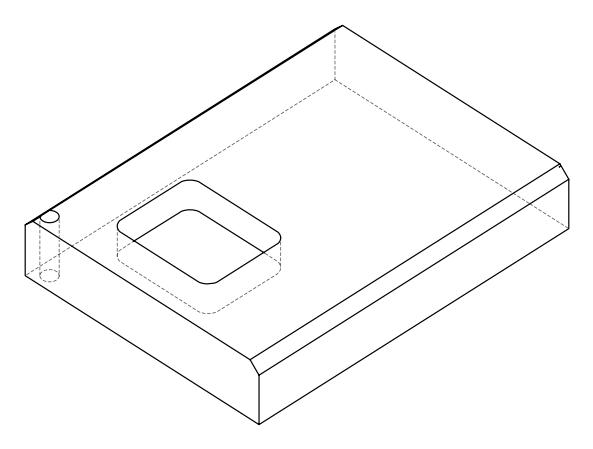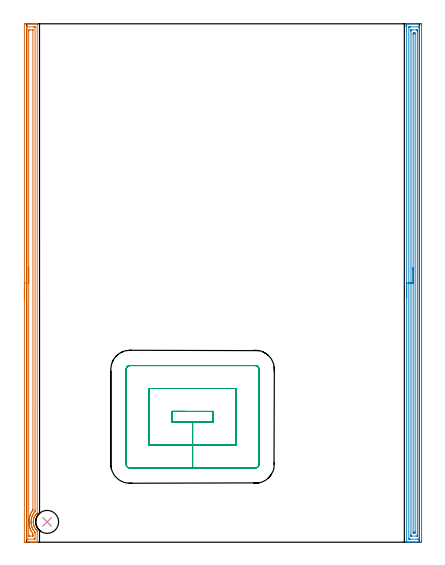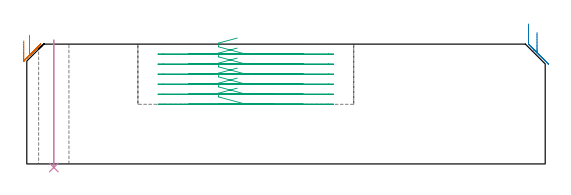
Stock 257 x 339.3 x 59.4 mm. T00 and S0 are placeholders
(PLAN: 4 operations, 2 tool changes, 27.6 min)
(1 AREA_MILL | FG_CHAMFER_SURFACE | UGT0205_001 | 8.41 min | 11978 mm3)
(2 AREA_MILL_1 | FG_CHAMFER_SURFACE_1 | UGT0205_001 | 11.07 min | 16295 mm3)
(3 MILL_RECTANGULAR_POCKET | POCKET_RECTANGULAR_STRAIGHT | UGT0201_136 | Follow Part, ap 5, ae 75% | 7.85 min | 273468 mm3)
(4 INDEXABLE_INSERT_DRILL_THROUGH_HOLE_FROM_SOLID | STEP1HOLE | NXT0302_001 | 0.25 min | 10434 mm3)
(TOOL UGT0205_001 | Chamfer Mill 20 x 3 x 45 deg. | D20 FL50 Z2)
(TOOL UGT0201_136 | Carbide End Mill 20.0 | D20 FL30 Z4)
(TOOL NXT0302_001 | Index. Insert Drill 15mm [880-D1500L20-05] | D15 PA176 FL75 Z2)
(OP 1 AREA_MILL)
G17 G21 G94 G90
T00 M6
G54
G17 G0 G90 X-1.5 Y159.65 S1061 M3
G43 Z69.4 H0
Z61.
G94 G1 Y159.688 Z60.128 F250.
Y159.802 Z59.264
Y159.991 Z58.412
Y160.253 Z57.58
Y160.587 Z56.774
Y160.99 Z56.
Y161.458 Z55.264
Y161.99 Z54.572
Y162.579 Z53.929
Y163.222 Z53.34
Y163.914 Z52.808
Y164.65 Z52.34
Y165.424 Z51.937
Y166.23 Z51.603
Y167.062 Z51.341
Y167.914 Z51.152
Y168.778 Z51.038
Y169.65 Z51.
X-1.499 Y338.669 Z51.001
X-1.494 Y339.288 Z51.003
X-1.492 Y339.293 Z51.006
X-0.875 Y339.3 Z51.622
X3.594 Z56.089
X5.014 Z57.51
X5.382 Z57.877
X6.116 Z58.616
X6.386 Z58.886
X6.828 Y339.297 Z59.32
X6.87 Y339.294 Z59.361
X6.897 Y339.29 Z59.388
X6.9 Y339.116 Z59.4
Y19.411
Y19.031 Z59.384
X6.762 Y18.891 Z59.259
X6.722 Y18.853 Z59.22
X6.46 Y18.6 Z58.957
X6.213 Y18.332 Z58.712
X5.977 Y18.054 Z58.476
X5.893 Y17.943 Z58.393
X5.715 Y17.706 Z58.214
X5.428 Y17.264 Z57.927
X5.336 Y17.107 Z57.836
X5.165 Y16.812 Z57.663
X5.122 Y16.728 Z57.618
X5.089 Y16.667 Z57.587
X4.991 Y16.45 Z57.49
X4.922 Y16.296 Z57.421
X4.772 Y15.919 Z57.27
X4.711 Y15.73 Z57.208
X4.627 Y15.473 Z57.126
X4.507 Y15.025 Z57.007
X4.419 Y14.579 Z56.915
X4.355 Y14.131 Z56.85
X4.349 Y14.045 Z56.842
X4.32 Y13.702 Z56.814
X4.319 Y13.684 Z56.813
X4.306 Y13.279 Z56.799
X4.305 Y13.219 Z56.8
X4.307 Y13.151 Z56.801
X4.309 Y13.022 Z56.807
X4.31 Y13.013
X4.315 Y12.943 Z56.811
X4.323 Y12.79 Z56.821
X4.367 Y12.368 Z56.866
X4.37 Y12.343 Z56.869
X4.384 Y12.257 Z56.881
X4.396 Y12.175 Z56.895
X4.442 Y11.895 Z56.937
X4.461 Y11.81 Z56.955
X4.482 Y11.704 Z56.981
X4.488 Y11.676 Z56.987
X4.523 Y11.515 Z57.021
X4.538 Y11.45 Z57.035
X4.563 Y11.362 Z57.059
X4.661 Y11.016 Z57.16
X4.665 Y11.001 Z57.164
X4.821 Y10.556 Z57.317
X4.857 Y10.468 Z57.352
X4.949 Y10.242 Z57.447
X5.089 Y9.933 Z57.587
X5.153 Y9.812 Z57.652
X5.233 Y9.662 Z57.731
X5.508 Y9.21 Z58.005
X5.794 Y8.783 Z58.291
X5.804 Y8.768 Z58.302
X5.888 Y8.654 Z58.387
X5.977 Y8.543 Z58.476
X6.06 Y8.448 Z58.56
X6.274 Y8.204 Z58.773
X6.583 Y7.874 Z59.082
X6.733 Y7.73 Z59.233
X6.898 Y7.571 Z59.388
X6.9 Y6.891 Z59.4
Y0.18
X6.904 Y0.01 Z59.396
X6.83 Y0.007 Z59.322
X6.386 Y0. Z58.886
X6.117 Z58.616
X5.382 Z57.877
X4.12 Z56.617
X3.594 Z56.089
X2.963 Z55.459
X-0.875 Z51.622
X-1.128 Y0.002 Z51.37
X-1.492 Y0.007 Z51.006
X-1.494 Y0.012 Z51.003
X-1.499 Y0.631 Z51.001
X-1.5 Y1.256 Z51.
Y169.65
X-0.086 Z52.414
X-0.085 Y336.984 Z52.415
X-0.083 Y337.089 Z52.417
X-0.079 Y337.288 Z52.421
X0.019 Y337.291 Z52.519
X0.494 Y337.299 Z52.994
X4.488 Y337.3 Z56.988
X4.963 Z57.463
X5.382 Y337.296 Z57.882
X5.441 Y337.294 Z57.941
X5.472 Y337.291 Z57.972
X5.479 Y337.193 Z57.979
X5.484 Y336.985 Z57.984
X5.485 Y336.88 Z57.985
X5.486 Y21.095 Z57.986
X5.484 Y20.305 Z57.984
X5.483 Y20.204 Z57.983
X5.479 Y20.099 Z57.979
X5.47 Y20.059 Z57.97
X5.448 Y20.032 Z57.948
X5.382 Y19.949 Z57.882
X5.137 Y19.655 Z57.637
X4.942 Y19.411 Z57.442
X4.747 Y19.152 Z57.247
X4.488 Y18.768 Z56.988
X4.389 Y18.615 Z56.889
X4.329 Y18.517 Z56.829
X4.062 Y18.049 Z56.562
X3.847 Y17.622 Z56.347
X3.798 Y17.52 Z56.298
X3.767 Y17.449 Z56.267
X3.594 Y17.031 Z56.094
X3.511 Y16.811 Z56.011
X3.483 Y16.728 Z55.983
X3.298 Y16.13 Z55.798
X3.219 Y15.834 Z55.719
X3.122 Y15.412 Z55.622
X3.033 Y14.94 Z55.533
X3.008 Y14.785 Z55.508
X2.991 Y14.649 Z55.491
X2.929 Y14.045 Z55.429
X2.912 Y13.833 Z55.412
X2.896 Y13.151 Z55.396
X2.902 Y12.949 Z55.402
X2.922 Y12.598 Z55.422
X2.952 Y12.257 Z55.452
X2.965 Y12.124 Z55.465
X2.985 Y11.971 Z55.485
X3.084 Y11.362 Z55.584
X3.19 Y10.873 Z55.69
X3.299 Y10.468 Z55.799
X3.401 Y10.125 Z55.901
X3.583 Y9.585 Z56.083
X3.587 Y9.574 Z56.087
X3.594 Y9.557 Z56.094
X3.863 Y8.948 Z56.363
X3.994 Y8.68 Z56.494
X4.168 Y8.36 Z56.668
X4.488 Y7.826 Z56.988
X4.513 Y7.785 Z57.013
X4.565 Y7.708 Z57.065
X4.854 Y7.297 Z57.354
X5.022 Y7.081 Z57.522
X5.175 Y6.891 Z57.675
X5.27 Y6.78 Z57.77
X5.382 Y6.651 Z57.882
X5.459 Y6.559 Z57.959
X5.476 Y6.538 Z57.976
X5.48 Y6.448 Z57.98
X5.483 Y6.31 Z57.983
X5.485 Y6.101 Z57.985
X5.486 Y5.997 Z57.986
X5.485 Y2.316 Z57.985
X5.483 Y2.211 Z57.983
X5.479 Y2.012 Z57.979
X5.382 Y2.01 Z57.882
X4.905 Y2.002 Z57.405
X0.912 Y2. Z53.412
X0.438 Z52.938
X0.019 Y2.004 Z52.519
X-0.041 Y2.006 Z52.459
X-0.072 Y2.009 Z52.428
X-0.079 Y2.107 Z52.421
X-0.084 Y2.315 Z52.416
X-0.085 Y2.42 Z52.415
X-0.086 Y169.65 Z52.414
X1.328 Z53.828
X1.329 Y334.675 Z53.829
Y335.092
X1.331 Y335.211 Z53.831
X1.334 Y335.27 Z53.834
X1.337 Y335.29 Z53.837
X1.39 Y335.293 Z53.89
X1.599 Y335.299 Z54.099
X3.594 Y335.3 Z56.094
X3.802 Y335.299 Z56.302
X3.94 Y335.296 Z56.44
X4.05 Y335.29 Z56.55
X4.066 Y335.285 Z56.566
X4.068 Y335.277 Z56.568
X4.07 Y335.251 Z56.57
X4.071 Y335.092 Z56.571
Y21.616
X4.069 Y21.199 Z56.569
X4.067 Y21.08 Z56.567
X4.065 Y21.024 Z56.565
X4.041 Y20.98 Z56.541
X3.576 Y20.323 Z56.076
X3.565 Y20.305 Z56.065
X3.233 Y19.772 Z55.733
X3.022 Y19.411 Z55.522
X2.907 Y19.204 Z55.407
X2.7 Y18.795 Z55.2
X2.611 Y18.605 Z55.111
X2.573 Y18.517 Z55.073
X2.351 Y17.972 Z54.851
X2.22 Y17.622 Z54.72
X2.12 Y17.308 Z54.62
X1.944 Y16.728 Z54.444
X1.914 Y16.62 Z54.414
X1.806 Y16.186 Z54.306
X1.744 Y15.896 Z54.244
X1.732 Y15.834 Z54.232
X1.701 Y15.65 Z54.201
X1.617 Y15.129 Z54.117
X1.592 Y14.94 Z54.092
X1.553 Y14.593 Z54.053
X1.528 Y14.324 Z54.028
X1.506 Y14.045 Z54.006
X1.49 Y13.652 Z53.99
X1.485 Y13.472 Z53.985
X1.481 Y13.151 Z53.981
X1.494 Y12.746 Z53.994
X1.503 Y12.56 Z54.003
X1.527 Y12.257 Z54.027
X1.566 Y11.866 Z54.066
X1.6 Y11.569 Z54.1
X1.631 Y11.362 Z54.131
X1.686 Y11.036 Z54.186
X1.787 Y10.487 Z54.287
X1.791 Y10.468 Z54.291
X1.806 Y10.4 Z54.306
X2.031 Y9.574 Z54.531
X2.128 Y9.252 Z54.628
X2.329 Y8.68 Z54.829
X2.707 Y7.778 Z55.207
X3.023 Y7.186 Z55.523
X3.197 Y6.891 Z55.697
X3.594 Y6.258 Z56.094
X3.697 Y6.1 Z56.197
X3.764 Y5.997 Z56.264
X4.064 Y5.526 Z56.564
X4.068 Y5.102 Z56.568
X4.07 Y4.626 Z56.57
Y4.208
X4.069 Y4.089 Z56.569
X4.066 Y4.031 Z56.566
X4.063 Y4.01 Z56.563
X4.01 Y4.007 Z56.51
X3.801 Y4.001 Z56.301
X1.806 Y4. Z54.306
X1.598 Y4.001 Z54.098
X1.46 Y4.004 Z53.96
X1.35 Y4.01 Z53.85
X1.334 Y4.015 Z53.834
X1.332 Y4.023 Z53.832
X1.33 Y4.049 Z53.83
X1.329 Y4.208 Z53.829
X1.328 Y169.65 Z53.828
Y170.522 Z53.866
Y171.386 Z53.98
Y172.238 Z54.169
Y173.07 Z54.432
Y173.876 Z54.765
Y174.65 Z55.168
Y175.386 Z55.637
Y176.078 Z56.168
Y176.721 Z56.757
Y177.31 Z57.401
Y177.842 Z58.093
Y178.31 Z58.828
Y178.713 Z59.602
Y179.047 Z60.408
Y179.309 Z61.24
Y179.498 Z62.092
Y179.612 Z62.957
Y179.65 Z63.828
G0 Z69.4
M5
M2
(OP 2 AREA_MILL_1)
G17 G21 G94 G90
T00 M6
G54
G17 G0 G90 X248.7 Y159.65 S1061 M3
G43 Z69.4 H0
G94 G1 Y159.688 Z68.528 F250.
Y159.802 Z67.663
Y159.991 Z66.812
Y160.253 Z65.98
Y160.587 Z65.174
Y160.99 Z64.4
Y161.458 Z63.664
Y161.99 Z62.972
Y162.579 Z62.329
Y163.222 Z61.74
Y163.914 Z61.208
Y164.65 Z60.74
Y165.424 Z60.337
Y166.23 Z60.003
Y167.062 Z59.741
Y167.913 Z59.552
Y168.778 Z59.438
Y169.65 Z59.4
Y339.116
X248.703 Y339.291 Z59.388
X248.716 Y339.293 Z59.375
X249.096 Y339.3 Z59.003
X249.339 Z58.761
X250.066 Z58.03
X251.313 Z56.784
X252.716 Z55.379
X257.758 Z50.34
X258.018 Y339.297 Z50.079
X258.492 Y339.291 Z49.606
X258.495 Y339.152 Z49.603
X258.499 Y338.669 Z49.601
X258.5 Y338.181 Z49.6
Y1.038
X258.499 Y0.631 Z49.601
X258.495 Y0.148 Z49.603
X258.492 Y0.009 Z49.606
X258.018 Y0. Z50.079
X251.833 Z56.262
X250.429 Z57.667
X250.066 Z58.03
X249.339 Z58.761
X249.096 Z59.003
X248.716 Z59.374
X248.703 Y0.008 Z59.388
X248.7 Y0.184 Z59.4
Y169.65
X250.114 Z57.986
X250.115 Y336.831 Z57.985
X250.116 Y336.88 Z57.984
X250.127 Y337.29 Z57.973
X250.537 Y337.298 Z57.563
X250.949 Y337.299 Z57.151
X251.418 Y337.3 Z56.682
X256.251 Y337.299 Z51.849
X256.723 Y337.297 Z51.377
X256.967 Y337.29 Z51.133
X257.079 Y337.274 Z51.021
X257.085 Y336.93 Z51.015
Y336.88
Y2.469
X257.084 Y2.42 Z51.016
X257.073 Y2.01 Z51.027
X256.663 Y2.002 Z51.437
X256.251 Y2.001 Z51.849
X255.782 Y2. Z52.318
X250.949 Y2.001 Z57.151
X250.478 Y2.003 Z57.622
X250.233 Y2.01 Z57.867
X250.121 Y2.026 Z57.979
X250.115 Y2.37 Z57.985
Y2.42
X250.114 Y169.65 Z57.986
X251.528 Z56.572
X251.529 Y334.505 Z56.571
X251.53 Y335.092 Z56.57
X251.532 Y335.245 Z56.568
X251.535 Y335.281 Z56.565
X251.538 Y335.29 Z56.562
X251.559 Y335.293 Z56.541
X251.628 Y335.299 Z56.472
X255.367 Z52.733
X255.573 Y335.297 Z52.527
X255.631 Y335.294 Z52.469
X255.662 Y335.29 Z52.438
X255.665 Y335.274 Z52.435
X255.668 Y335.194 Z52.432
X255.67 Y335.092 Z52.43
X255.671 Y334.784 Z52.429
Y334.198
X255.672 Y4.794 Z52.428
X255.67 Y4.208 Z52.43
X255.668 Y4.054 Z52.432
X255.665 Y4.019 Z52.435
X255.662 Y4.01 Z52.438
X255.641 Y4.007 Z52.459
X255.572 Y4.001 Z52.528
X251.833 Z56.267
X251.627 Y4.003 Z56.473
X251.569 Y4.006 Z56.531
X251.538 Y4.01 Z56.562
X251.535 Y4.026 Z56.565
X251.532 Y4.106 Z56.568
X251.53 Y4.208 Z56.57
X251.529 Y4.516 Z56.571
X251.528 Y5.102 Z56.572
Y169.65
X252.943 Z55.157
Y332.409
X252.946 Y333.071 Z55.154
X252.95 Y333.286 Z55.15
X253.16 Y333.292 Z54.94
X253.6 Y333.3 Z54.5
X254.041 Y333.293 Z54.059
X254.25 Y333.288 Z53.85
X254.253 Y333.166 Z53.847
X254.257 Y332.639 Z53.843
Y6.891
X254.254 Y6.229 Z53.846
X254.25 Y6.014 Z53.85
X254.04 Y6.008 Z54.06
X253.6 Y6. Z54.5
X253.159 Y6.007 Z54.941
X252.95 Y6.012 Z55.15
X252.947 Y6.134 Z55.153
X252.943 Y6.662 Z55.157
Y169.65
Y170.522 Z55.195
Y171.386 Z55.309
Y172.238 Z55.498
Y173.07 Z55.76
Y173.876 Z56.094
Y174.65 Z56.497
Y175.386 Z56.966
Y176.078 Z57.497
Y176.721 Z58.086
Y177.31 Z58.729
Y177.841 Z59.422
Y178.31 Z60.157
Y178.713 Z60.931
Y179.047 Z61.737
Y179.309 Z62.569
Y179.498 Z63.421
Y179.612 Z64.286
Y179.65 Z65.157
G0 Z69.4
M5
M2
(OP 3 MILL_RECTANGULAR_POCKET)
G17 G21 G94 G90
T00 M6
G54
G17 G0 G90 X104.332 Y85.6 S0 M3
G43 Z69.4 H0
Z62.4
G94 G1 X95.1 Z59.926 F250.
Y78.6 Z58.051
X108.6 Z54.433
X122.1 F500.
Y85.6
X95.1
Y78.6
X108.6
Y63.6
X137.1
Y100.6
X80.1
Y63.6
X108.6
Y48.6
X149.6
G3 X152.1 Y51.1 R2.5
G1 Y113.1
G3 X149.6 Y115.6 R2.5
G1 X67.6
G3 X65.1 Y113.1 R2.5
G1 Y51.1
G3 X67.6 Y48.6 R2.5
G1 X108.6
X109.6
G0 X104.332 Y85.6 Z57.433
G1 X95.1 Z54.96 F250.
Y78.6 Z53.084
X108.6 Z49.467
X122.1 F500.
Y85.6
X95.1
Y78.6
X108.6
Y63.6
X137.1
Y100.6
X80.1
Y63.6
X108.6
Y48.6
X149.6
G3 X152.1 Y51.1 R2.5
G1 Y113.1
G3 X149.6 Y115.6 R2.5
G1 X67.6
G3 X65.1 Y113.1 R2.5
G1 Y51.1
G3 X67.6 Y48.6 R2.5
G1 X108.6
X109.6
G0 X104.332 Y85.6 Z52.467
G1 X95.1 Z49.993 F250.
Y78.6 Z48.117
X108.6 Z44.5
X122.1 F500.
Y85.6
X95.1
Y78.6
X108.6
Y63.6
X137.1
Y100.6
X80.1
Y63.6
X108.6
Y48.6
X149.6
G3 X152.1 Y51.1 R2.5
G1 Y113.1
G3 X149.6 Y115.6 R2.5
G1 X67.6
G3 X65.1 Y113.1 R2.5
G1 Y51.1
G3 X67.6 Y48.6 R2.5
G1 X108.6
X109.6
G0 X104.332 Y85.6 Z47.5
G1 X95.1 Z45.026 F250.
Y78.6 Z43.151
X108.6 Z39.533
X122.1 F500.
Y85.6
X95.1
Y78.6
X108.6
Y63.6
X137.1
Y100.6
X80.1
Y63.6
X108.6
Y48.6
X149.6
G3 X152.1 Y51.1 R2.5
G1 Y113.1
G3 X149.6 Y115.6 R2.5
G1 X67.6
G3 X65.1 Y113.1 R2.5
G1 Y51.1
G3 X67.6 Y48.6 R2.5
G1 X108.6
X109.6
G0 X104.332 Y85.6 Z42.533
G1 X95.1 Z40.06 F250.
Y78.6 Z38.184
X108.6 Z34.567
X122.1 F500.
Y85.6
X95.1
Y78.6
X108.6
Y63.6
X137.1
Y100.6
X80.1
Y63.6
X108.6
Y48.6
X149.6
G3 X152.1 Y51.1 R2.5
G1 Y113.1
G3 X149.6 Y115.6 R2.5
G1 X67.6
G3 X65.1 Y113.1 R2.5
G1 Y51.1
G3 X67.6 Y48.6 R2.5
G1 X108.6
X109.6
G0 X104.332 Y85.6 Z37.567
G1 X95.1 Z35.093 F250.
Y78.6 Z33.217
X108.6 Z29.6
X122.1 F500.
Y85.6
X95.1
Y78.6
X108.6
Y63.6
X137.1
Y100.6
X80.1
Y63.6
X108.6
Y48.6
X149.6
G3 X152.1 Y51.1 R2.5
G1 Y113.1
G3 X149.6 Y115.6 R2.5
G1 X67.6
G3 X65.1 Y113.1 R2.5
G1 Y51.1
G3 X67.6 Y48.6 R2.5
G1 X108.6
X109.6
G0 Z69.4
M5
M2
(OP 4 INDEXABLE_INSERT_DRILL_THROUGH_HOLE_FROM_SOLID)
G17 G21 G94 G90
T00 M6
G54
G17 G0 G90 X13.4 Y13.3 S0 M3
G43 Z69.4 H1
G94 G81 G98 Z-1.762 F250. R61.4
G80
M5
M2
